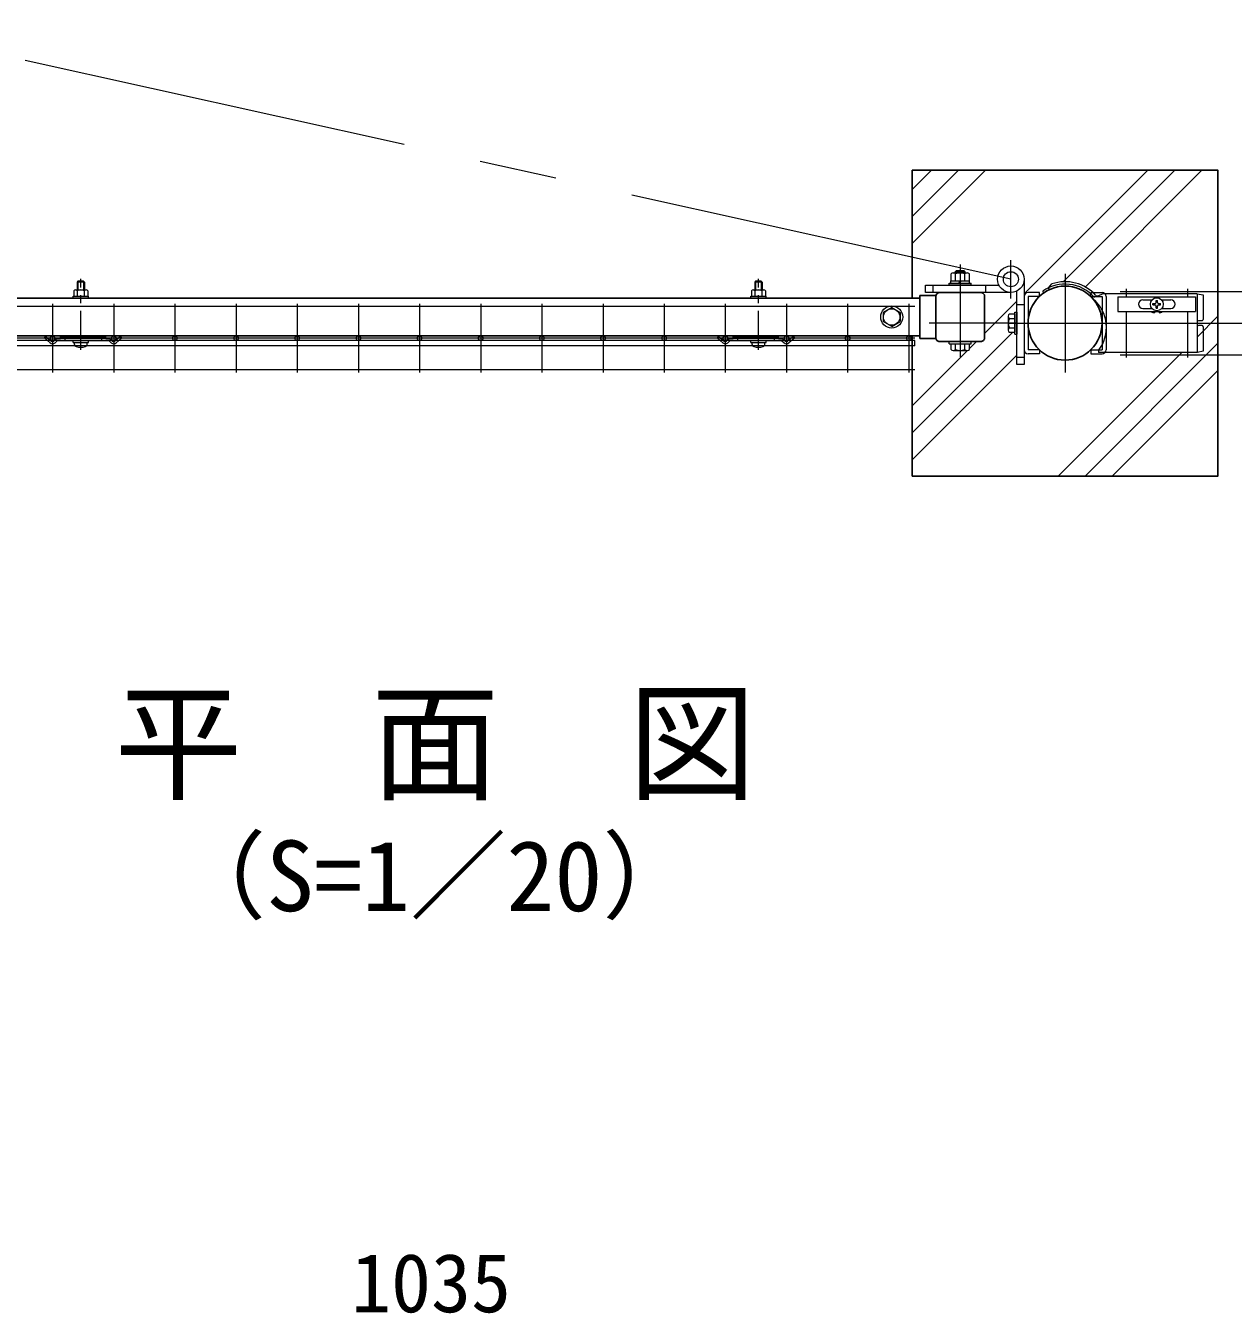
# Model space of a CAD drawing. Units: millimetres, scale not verified. Extents: x -4200 to 4200, y -2970 to 2970.
# Drawn here: x -2459 to -1471, y 1059 to 2111 of the extents above; entities that cross this region are included whole.
import ezdxf
from ezdxf.enums import TextEntityAlignment as Align

# ---------------------------------------------------------------- set-up
doc = ezdxf.new("R2010")
doc.units = ezdxf.units.MM
doc.header["$LTSCALE"] = 10
doc.linetypes.add('USER1', pattern=[50.8, 31.75, -6.35, 6.35, -6.35])
for name, color, linetype, lineweight in [('0-0_D-BMK', 2, 'USER1', 13), ('0-1_D-STR1', 1, 'Continuous', 25), ('0-3_D-STR4', 7, 'Continuous', 25), ('0-4_D-STR-DIM', 7, 'Continuous', 13), ('0-7_D-STR-TXT', 7, 'Continuous', 13), ('0-8_D-STR3', 3, 'Continuous', 13), ('0-A_D-DCR-HCH', 7, 'Continuous', 13), ('0-D_D-STR2', 7, 'Continuous', 13)]:
    doc.layers.add(name, color=color, linetype=linetype, lineweight=lineweight)
doc.styles.add('ＭＳ ゴシック', font='')
doc.styles.get('ＭＳ ゴシック').set_extended_font_data('MS Gothic')

# ---------------------------------------------------------------- blocks, each defined once
blk = doc.blocks.new('A$C5ded3bdc')
at = {"layer": '0-0_D-BMK'}
blk.add_line((0, -75), (0, 504), dxfattribs=at)
at = {"layer": '0-8_D-STR3'}
for p, q in [((-23, 484), (-30, 477)), ((30, 477), (-30, 477)), ((-30, 477), (-30, 413)), ((-23, 484), (-23, 413)), ((23, 484), (-23, 484)), ((23, 484), (23, 413)), ((23, 484), (30, 477)), ((30, 477), (30, 413)), ((-62.5, 363), (62.5, 363)), ((-62.5, 347), (-62.5, 363)), ((-62.5, 347), (62.5, 347)), ((-57.5, 404.8), (-57.5, 363)), ((-57.5, 363), (57.5, 363)), ((-43.3, 413), (43.3, 413)), ((-29.1, 404.8), (-29.1, 363)), ((29.1, 404.8), (29.1, 363)), ((57.5, 404.8), (57.5, 363)), ((62.5, 347), (62.5, 363)), ((-62.5, 0), (62.5, 0)), ((-62.5, -16), (-62.5, 0)), ((62.5, -16), (62.5, 0)), ((-62.5, -16), (62.5, -16)), ((-51.8, -16), (51.8, -16)), ((-51.8, -31.3), (-51.8, -16)), ((51.8, -31.6), (51.8, -16))]:
    blk.add_line(p, q, dxfattribs=at)
for centre, radius, start, end in [((-43.3, 396.6), 16.4, 30, 150), ((0, 357.2), 55.8, 58.543, 121.457), ((43.3, 396.6), 16.4, 30, 150), ((-32.8, -31.3), 19, 180, 253.92714), ((0.7, 85), 140, 253.92714, 285.41383), ((32.8, -31.6), 19, 285.41383, 0)]:
    blk.add_arc(centre, radius, start, end, dxfattribs=at)

msp = doc.modelspace()

# ---------------------------------------------------------------- linework, layer by layer
at = {"layer": '0-0_D-BMK'}
for p, q in [((-1653.24, 1904.29), (-2586.45, 2111.46)), ((-1694.67, 1916.44), (-1694.67, 1840.94)), ((-1653.24, 1888.6), (-1653.24, 1919.98)), ((-1608.92, 1908.69), (-1608.92, 1828.19)), ((-1649.17, 1868.44), (-1719.97, 1868.44)), ((-1655.47, 1868.44), (-1559.97, 1868.44))]:
    msp.add_line(p, q, dxfattribs=at)
at = {"layer": '0-1_D-STR1'}
for p, q in [((-2545.67, 1888.94), (-1727.67, 1888.94)), ((-1727.67, 1890.89), (-1727.67, 1855.99)), ((-1727.67, 1890.89), (-1714.67, 1890.89)), ((-1727.67, 1890.89), (-1727.67, 1855.99)), ((-1727.67, 1890.89), (-1714.67, 1890.89)), ((-1714.67, 1856.64), (-1714.67, 1890.24)), ((-1711.47, 1893.44), (-1677.87, 1893.44)), ((-1681.67, 1893.44), (-1707.67, 1893.44)), ((-1674.67, 1890.24), (-1674.67, 1856.64)), ((-1727.67, 1857.94), (-2545.67, 1857.94)), ((-1727.67, 1855.99), (-1714.67, 1855.99)), ((-1727.67, 1855.99), (-1714.67, 1855.99)), ((-1711.47, 1853.44), (-1677.87, 1853.44))]:
    msp.add_line(p, q, dxfattribs=at)
msp.add_circle((-1608.92, 1868.44), 30.25, dxfattribs=at)
for centre, start, end in [((-1711.47, 1890.24), 90.00008, 179.99897), ((-1677.87, 1890.24), 0, 90.00008), ((-1711.47, 1856.64), 179.99897, 269.99957), ((-1677.87, 1856.64), 269.99957, 0)]:
    msp.add_arc(centre, 3.2, start, end, dxfattribs=at)
at = {"layer": '0-3_D-STR4'}
msp.add_lwpolyline([(-1733.92, 1857.94), (-1733.92, 1743.44), (-1483.92, 1743.44), (-1483.92, 1993.44), (-1733.92, 1993.44), (-1733.92, 1888.94)], dxfattribs=at)
at = {"layer": '0-8_D-STR3'}
for p, q in [((-1702.17, 1903.04), (-1702.17, 1908.84)), ((-1700.44, 1909.54), (-1688.9, 1909.54)), ((-1698.67, 1910.44), (-1697.67, 1911.44)), ((-1698.67, 1909.54), (-1698.67, 1910.44)), ((-1698.42, 1903.04), (-1698.42, 1908.84)), ((-1691.67, 1909.54), (-1691.67, 1911.44)), ((-1690.92, 1903.04), (-1690.92, 1908.84)), ((-1690.67, 1909.54), (-1690.67, 1910.44)), ((-1687.17, 1903.04), (-1687.17, 1908.84)), ((-1722.95, 1899.44), (-1662.94, 1899.44)), ((-1716.95, 1899.44), (-1716.95, 1893.44)), ((-1703.67, 1899.44), (-1703.67, 1901.04)), ((-1703.67, 1901.04), (-1685.67, 1901.04)), ((-1685.67, 1899.44), (-1703.67, 1899.44)), ((-1702.37, 1901.04), (-1686.97, 1901.04)), ((-1702.17, 1903.04), (-1687.17, 1903.04)), ((-1695.73, 1901.04), (-1694.58, 1903.04)), ((-1695.04, 1901.04), (-1693.89, 1903.04)), ((-1686.97, 1901.04), (-1686.97, 1903.04)), ((-1685.67, 1899.44), (-1685.67, 1901.04)), ((-1673.95, 1899.44), (-1673.95, 1893.44)), ((-1648.39, 1834.58), (-1648.39, 1894.58)), ((-1626.27, 1893.22), (-1627.18, 1894.53)), ((-1622.38, 1897.31), (-1619.79, 1900.5)), ((-1648.39, 1883.58), (-1642.39, 1883.58)), ((-1629.89, 1890.24), (-1639.19, 1890.24)), ((-1639.19, 1890.24), (-1639.19, 1846.64)), ((-1587.94, 1890.24), (-1587.94, 1893.44)), ((-1587.94, 1893.44), (-1578.64, 1893.44)), ((-1587.94, 1890.24), (-1578.64, 1890.24)), ((-1582.08, 1890.54), (-1582.55, 1890.54)), ((-1578, 1892.44), (-1582.08, 1890.54)), ((-1578.64, 1890.24), (-1578.64, 1846.64)), ((-1500.92, 1892.44), (-1578, 1892.44)), ((-1575.44, 1890.24), (-1575.44, 1846.64)), ((-1565.67, 1889.87), (-1565.67, 1877.87)), ((-1545.42, 1887.37), (-1537.83, 1887.37)), ((-1537.07, 1884.37), (-1535.42, 1884.37)), ((-1537.07, 1883.37), (-1537.07, 1884.37)), ((-1537.07, 1883.37), (-1535.42, 1883.37)), ((-1534.42, 1885.37), (-1534.42, 1887.02)), ((-1534.42, 1887.02), (-1533.42, 1887.02)), ((-1533.42, 1885.37), (-1533.42, 1887.02)), ((-1532.42, 1884.37), (-1530.77, 1884.37)), ((-1532.42, 1883.37), (-1530.77, 1883.37)), ((-1530.77, 1883.37), (-1530.77, 1884.37)), ((-1530, 1887.37), (-1522.42, 1887.37)), ((-1500.92, 1892.44), (-1500.92, 1844.44)), ((-1500.92, 1892.44), (-1495.92, 1891.44)), ((-1495.92, 1891.44), (-1495.92, 1871.44)), ((-1750.67, 1881.19), (-1757.67, 1877.15)), ((-1757.67, 1877.15), (-1757.67, 1869.73)), ((-1750.67, 1881.19), (-1743.67, 1877.15)), ((-1743.67, 1877.15), (-1743.67, 1869.73)), ((-1655.49, 1874.07), (-1655.49, 1862.81)), ((-1654.41, 1875.94), (-1649.99, 1875.94)), ((-1649.99, 1859.44), (-1649.99, 1877.44)), ((-1649.99, 1875.94), (-1649.99, 1860.94)), ((-1565.67, 1877.87), (-1502.17, 1877.87)), ((-1545.42, 1880.37), (-1537.83, 1880.37)), ((-1535.52, 1877.87), (-1535.8, 1876.84)), ((-1534.42, 1880.72), (-1534.42, 1882.37)), ((-1534.42, 1880.72), (-1533.42, 1880.72)), ((-1533.42, 1880.72), (-1533.42, 1882.37)), ((-1532.31, 1877.87), (-1532.03, 1876.84)), ((-1530, 1880.37), (-1522.42, 1880.37)), ((-1750.67, 1865.69), (-1757.67, 1869.73)), ((-1750.67, 1865.69), (-1743.67, 1869.73)), ((-1654.41, 1872.2), (-1649.99, 1872.2)), ((-1654.41, 1864.68), (-1649.99, 1864.68)), ((-1496.92, 1870.44), (-1499.92, 1870.44)), ((-1496.92, 1866.44), (-1499.92, 1866.44)), ((-1495.92, 1865.44), (-1495.92, 1845.44)), ((-2443.38, 1856.43), (-2442.34, 1857.64)), ((-2443.38, 1856.43), (-2438.67, 1852.37)), ((-2442.34, 1857.64), (-2437.63, 1853.58)), ((-2433.74, 1855.42), (-2435.73, 1853.61)), ((-2432.67, 1854.24), (-2434.65, 1852.43)), ((-2432.67, 1855.84), (-2430.17, 1855.84)), ((-2432.67, 1854.24), (-2390.67, 1854.24)), ((-2430.17, 1857.64), (-2393.17, 1857.64)), ((-2430.17, 1855.84), (-2430.17, 1857.64)), ((-2393.17, 1855.84), (-2430.17, 1855.84)), ((-2426.67, 1855.84), (-2426.67, 1854.24)), ((-2396.67, 1855.84), (-2396.67, 1854.24)), ((-2393.17, 1855.84), (-2393.17, 1857.64)), ((-2393.17, 1855.84), (-2390.67, 1855.84)), ((-2390.67, 1854.24), (-2388.68, 1852.43)), ((-2389.59, 1855.42), (-2387.6, 1853.61)), ((-2381, 1857.64), (-2385.71, 1853.58)), ((-2379.95, 1856.43), (-2384.66, 1852.37)), ((-2379.95, 1856.43), (-2381, 1857.64)), ((-1893.38, 1856.43), (-1892.34, 1857.64)), ((-1893.38, 1856.43), (-1888.67, 1852.37)), ((-1892.34, 1857.64), (-1887.63, 1853.58)), ((-1883.74, 1855.42), (-1885.73, 1853.61)), ((-1882.67, 1854.24), (-1884.65, 1852.43)), ((-1882.67, 1855.84), (-1880.17, 1855.84)), ((-1882.67, 1854.24), (-1840.67, 1854.24)), ((-1880.17, 1857.64), (-1843.17, 1857.64)), ((-1880.17, 1855.84), (-1880.17, 1857.64)), ((-1843.17, 1855.84), (-1880.17, 1855.84)), ((-1876.67, 1855.84), (-1876.67, 1854.24)), ((-1846.67, 1855.84), (-1846.67, 1854.24)), ((-1843.17, 1855.84), (-1843.17, 1857.64)), ((-1843.17, 1855.84), (-1840.67, 1855.84)), ((-1840.67, 1854.24), (-1838.68, 1852.43)), ((-1839.59, 1855.42), (-1837.6, 1853.61)), ((-1831, 1857.64), (-1835.71, 1853.58)), ((-1829.95, 1856.43), (-1834.66, 1852.37)), ((-1829.95, 1856.43), (-1831, 1857.64)), ((-1703.67, 1853.44), (-1685.67, 1853.44)), ((-1703.67, 1851.44), (-1703.67, 1853.44)), ((-1685.67, 1851.44), (-1685.67, 1853.44)), ((-1654.41, 1860.94), (-1649.99, 1860.94)), ((-1649.99, 1859.44), (-1648.39, 1859.44)), ((-1703.67, 1851.44), (-1685.67, 1851.44)), ((-1702.17, 1847.02), (-1702.17, 1851.44)), ((-1702.17, 1851.44), (-1687.17, 1851.44)), ((-1700.3, 1845.94), (-1689.04, 1845.94)), ((-1698.42, 1847.02), (-1698.42, 1851.44)), ((-1690.91, 1847.02), (-1690.91, 1851.44)), ((-1687.17, 1847.02), (-1687.17, 1851.44)), ((-1629.89, 1846.64), (-1639.19, 1846.64)), ((-1587.94, 1846.64), (-1578.64, 1846.64)), ((-1581.72, 1846.04), (-1581.72, 1844.44)), ((-1500.92, 1844.44), (-1581.72, 1844.44)), ((-1495.92, 1845.44), (-1500.65, 1844.49)), ((-1648.39, 1840.58), (-1642.39, 1840.58))]:
    msp.add_line(p, q, dxfattribs=at)
for points in [[(-1698.67, 1910.44), (-1690.67, 1910.44), (-1691.67, 1911.44)], [(-1697.67, 1909.54), (-1697.67, 1911.44), (-1691.67, 1911.44)], [(-1653.24, 1893.44), (-1722.95, 1893.44), (-1722.95, 1899.44)], [(-1702.37, 1901.04), (-1702.37, 1903.04), (-1686.97, 1903.04)], [(-1642.39, 1904.29), (-1642.39, 1834.58), (-1648.39, 1834.58)], [(-1621.7, 1895.86), (-1622.38, 1897.31), (-1619.79, 1900.5)], [(-1629.89, 1890.24), (-1629.89, 1893.44), (-1639.19, 1893.44)], [(-1565.67, 1889.87), (-1502.17, 1889.87), (-1502.17, 1877.87)], [(-1649.99, 1877.44), (-1648.39, 1877.44), (-1648.39, 1859.44)], [(-1629.89, 1846.64), (-1629.89, 1843.44), (-1639.19, 1843.44)], [(-1587.94, 1846.64), (-1587.94, 1843.44), (-1578.64, 1843.44)]]:
    msp.add_lwpolyline(points, dxfattribs=at)
for centre, radius in [((-1653.24, 1904.29), 10.85), ((-1653.24, 1904.29), 6.15), ((-1533.92, 1883.87), 5.25), ((-1750.67, 1873.44), 9), ((-1750.67, 1873.44), 6.71)]:
    msp.add_circle(centre, radius, dxfattribs=at)
for centre, radius, start, end in [((-1700.29, 1906.7), 2.85, 48.83491, 131.16509), ((-1694.67, 1899.15), 10.39, 68.85295, 111.14705), ((-1689.04, 1906.69), 2.85, 48.86505, 131.13495), ((-1608.92, 1868.44), 31.85, 41.66427, 125), ((-1608.92, 1868.44), 30.25, 40.82839, 125), ((-1608.92, 1868.44), 33.85, 41.95504, 108.73594), ((-1639.19, 1890.24), 3.2, 90, 180), ((-1605.36, 1864.92), 30.25, 321.39147, 50.00867), ((-1582.73, 1891.74), 3.2, 221.66427, 230.22461), ((-1582.55, 1892.14), 1.6, 221.95504, 270), ((-1578.64, 1890.24), 3.2, 360, 90), ((-1545.42, 1883.87), 3.5, 90, 270), ((-1535.42, 1885.37), 1, 270, 0), ((-1535.42, 1882.37), 1, 0, 90), ((-1532.42, 1885.37), 1, 180, 270), ((-1532.42, 1882.37), 1, 90, 180), ((-1522.42, 1883.87), 3.5, 270, 90), ((-1653.33, 1874.07), 2.16, 120, 240), ((-1648.41, 1868.44), 7.08, 147.93138, 212.06862), ((-1653.33, 1862.81), 2.16, 120, 240), ((-1499.92, 1869.44), 1, 90, 180), ((-1499.92, 1867.44), 1, 180, 270), ((-1496.92, 1871.44), 1, 270, 0), ((-1496.92, 1865.44), 1, 0, 90), ((-2436.69, 1854.67), 3.03, 229.26286, 312.38442), ((-2436.69, 1854.67), 1.43, 229.26286, 312.38442), ((-2432.67, 1854.24), 1.6, 90, 132.38442), ((-2390.67, 1854.24), 1.6, 47.61558, 90), ((-2386.64, 1854.67), 3.03, 227.61558, 310.73714), ((-2386.64, 1854.67), 1.43, 227.61558, 310.73714), ((-1886.69, 1854.67), 3.03, 229.26286, 312.38442), ((-1886.69, 1854.67), 1.43, 229.26286, 312.38442), ((-1882.67, 1854.24), 1.6, 90, 132.38442), ((-1840.67, 1854.24), 1.6, 47.61558, 90), ((-1836.64, 1854.67), 3.03, 227.61558, 310.73714), ((-1836.64, 1854.67), 1.43, 227.61558, 310.73714), ((-1700.3, 1848.1), 2.16, 210, 330), ((-1694.67, 1853.02), 7.08, 237.93138, 302.06862), ((-1689.04, 1848.1), 2.16, 210, 330), ((-1639.19, 1846.64), 3.2, 180, 270), ((-1578.64, 1846.64), 3.2, 270, 0)]:
    msp.add_arc(centre, radius, start, end, dxfattribs=at)
for major_axis, start_param, end_param in [((8.21, 0), 4.1228677, 4.4809795), ((-8.21, 0), 1.8022058, 2.1603176)]:
    msp.add_ellipse((-1533.92, 1883.87), major_axis=major_axis, ratio=0.879385, start_param=start_param, end_param=end_param, dxfattribs=at)
at = {"layer": '0-A_D-DCR-HCH'}
for p, q in [((-1733.92, 1933.42), (-1673.89, 1993.44)), ((-1733.92, 1955.51), (-1695.99, 1993.44)), ((-1733.92, 1977.61), (-1718.09, 1993.44)), ((-1642.39, 1892.36), (-1541.31, 1993.44)), ((-1610.53, 1902.12), (-1519.21, 1993.44)), ((-1592.59, 1897.96), (-1497.12, 1993.44)), ((-1674.67, 1860.08), (-1648.39, 1886.36)), ((-1500.92, 1857.06), (-1483.92, 1874.06)), ((-1733.92, 1778.74), (-1651.71, 1860.94)), ((-1687.17, 1847.58), (-1681.31, 1853.44)), ((-1592.44, 1743.44), (-1483.92, 1851.96)), ((-1733.92, 1800.83), (-1688.79, 1845.96)), ((-1733.92, 1756.64), (-1648.39, 1842.17)), ((-1614.53, 1743.44), (-1513.53, 1844.44)), ((-1570.34, 1743.44), (-1483.92, 1829.86))]:
    msp.add_line(p, q, dxfattribs=at)
at = {"layer": '0-D_D-STR2'}
for p, q in [((-1563.92, 1894.25), (-1258.92, 1894.25)), ((-1558.92, 1896.44), (-1558.92, 1889.87)), ((-1508.92, 1896.44), (-1508.92, 1889.87)), ((-2436.67, 1884.14), (-2436.67, 1828.14)), ((-2386.67, 1884.14), (-2386.67, 1828.14)), ((-2336.67, 1884.14), (-2336.67, 1828.14)), ((-2286.67, 1884.14), (-2286.67, 1828.14)), ((-2236.67, 1884.14), (-2236.67, 1828.14)), ((-2186.67, 1884.14), (-2186.67, 1828.14)), ((-2136.67, 1884.14), (-2136.67, 1828.14)), ((-2086.67, 1884.14), (-2086.67, 1828.14)), ((-2036.67, 1884.14), (-2036.67, 1828.14)), ((-1986.67, 1884.14), (-1986.67, 1828.14)), ((-1936.67, 1884.14), (-1936.67, 1828.14)), ((-1886.67, 1884.14), (-1886.67, 1828.14)), ((-1836.67, 1884.14), (-1836.67, 1828.14)), ((-1786.67, 1884.14), (-1786.67, 1828.14)), ((-1736.67, 1884.14), (-1736.67, 1828.14)), ((-1731.67, 1881.95), (-2541.67, 1881.95)), ((-1558.92, 1877.87), (-1558.92, 1840.44)), ((-1508.92, 1877.87), (-1508.92, 1840.44)), ((-1563.92, 1868.44), (-1258.92, 1868.44)), ((-1731.67, 1856.14), (-2541.67, 1856.14)), ((-1731.67, 1854.34), (-2541.67, 1854.34)), ((-1731.67, 1849.84), (-1731.67, 1854.34)), ((-1731.67, 1849.84), (-2541.67, 1849.84)), ((-1563.92, 1842.63), (-1258.92, 1842.63)), ((-1731.67, 1830.33), (-2541.67, 1830.33))]:
    msp.add_line(p, q, dxfattribs=at)
for centre in [(-2436.67, 1856.14), (-2386.67, 1856.14), (-2336.67, 1856.14), (-2286.67, 1856.14), (-2236.67, 1856.14), (-2186.67, 1856.14), (-2136.67, 1856.14), (-2086.67, 1856.14), (-2036.67, 1856.14), (-1986.67, 1856.14), (-1936.67, 1856.14), (-1886.67, 1856.14), (-1836.67, 1856.14), (-1786.67, 1856.14), (-1736.67, 1856.14)]:
    msp.add_circle(centre, 1.8, dxfattribs=at)

# ---------------------------------------------------------------- block references
at = {"layer": '0-4_D-STR-DIM', "xscale": 0.1, "yscale": 0.1}
for p in [(-2413.64, 1854.24), (-1859.64, 1854.24)]:
    msp.add_blockref('A$C5ded3bdc', p, dxfattribs=at)

# ---------------------------------------------------------------- texts
at = {"layer": '0-4_D-STR-DIM', "style": 'ＭＳ ゴシック'}
msp.add_text('1035', height=48.09, dxfattribs=at).set_placement((-2192.67, 1045.67), align=Align.BOTTOM_LEFT)
at = {"layer": '0-7_D-STR-TXT', "style": 'ＭＳ ゴシック'}
for s, height, p in [('平\u3000面\u3000図', 76.98, (-2386.32, 1463.82)), ('（S=1／20）', 57.7, (-2340.83, 1370.62))]:
    msp.add_text(s, height=height, dxfattribs=at).set_placement(p, align=Align.BOTTOM_LEFT)

doc.saveas('drawing.dxf')
